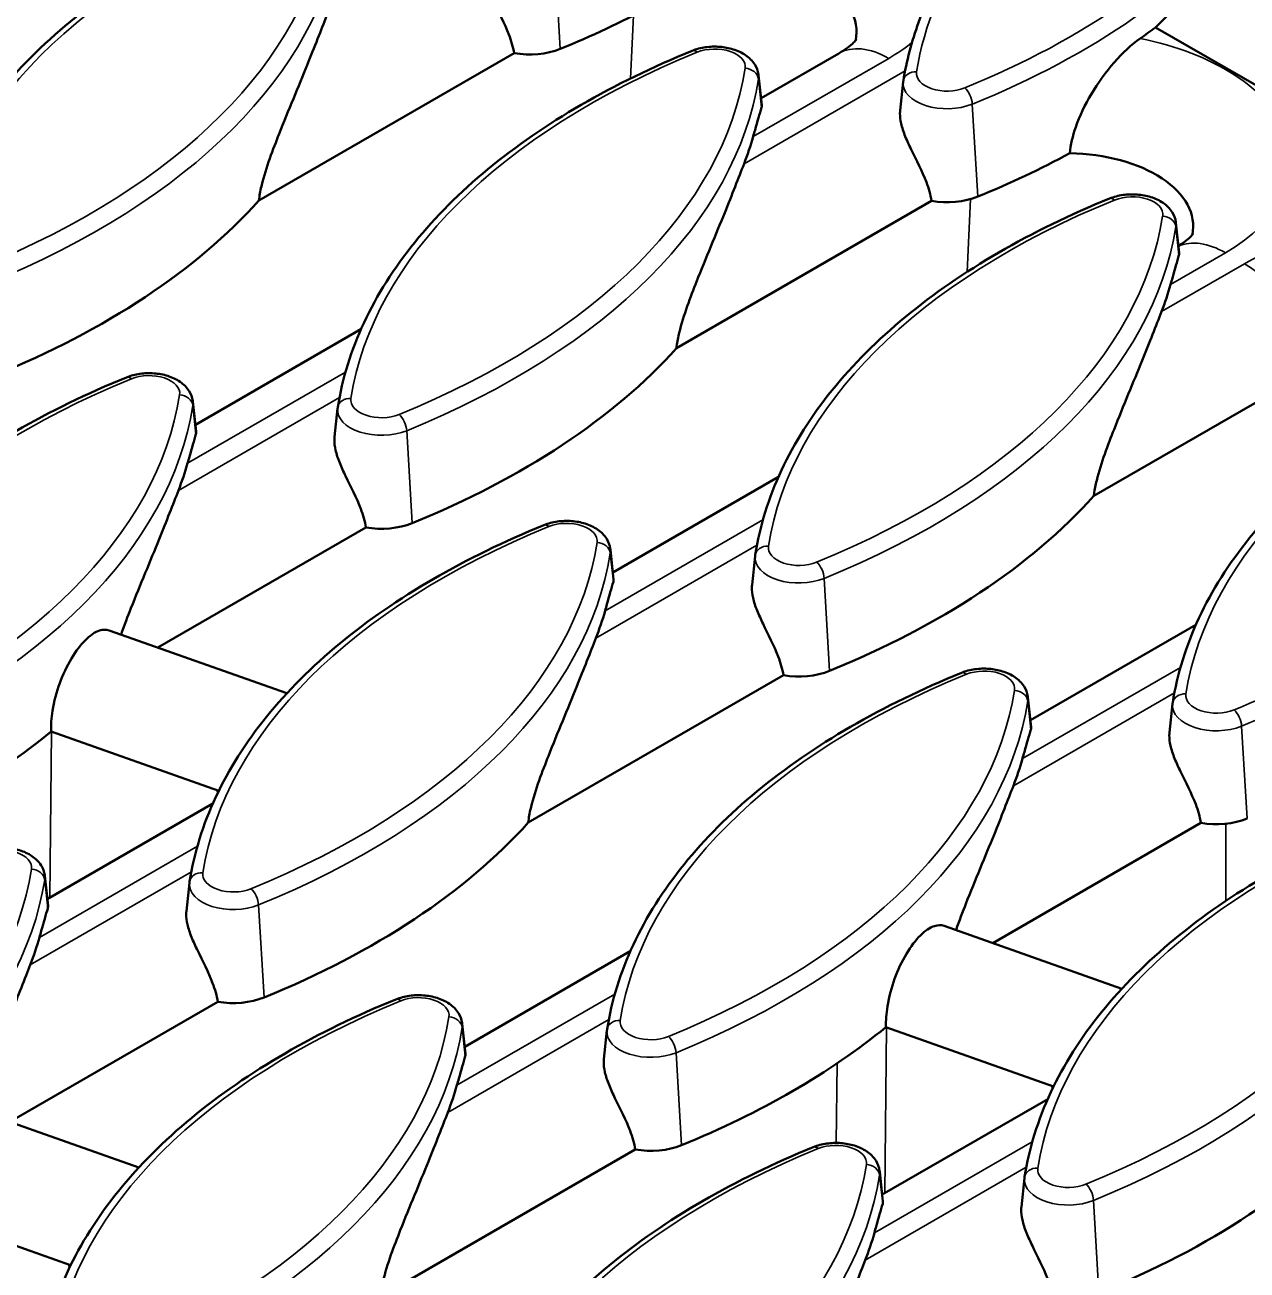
# Model space of a CAD drawing. Header units: millimetres. Extents: x 0 to 4362, y -130 to 2100.
# Drawn here: x 835.3 to 926.9, y 556.6 to 650 of the extents above; entities that cross this region are included whole.
import ezdxf

# ---------------------------------------------------------------- set-up
doc = ezdxf.new("R2010")
doc.units = ezdxf.units.MM
doc.header["$LTSCALE"] = 5
doc.layers.add('Sichtbar (ISO)', color=7, linetype='Continuous', lineweight=50)
doc.layers.add('Sichtbar schmal (ISO)', color=7, linetype='Continuous', lineweight=35)

msp = doc.modelspace()

# ---------------------------------------------------------------- linework, layer by layer
at = {"layer": 'Sichtbar (ISO)'}
for p, q in [((934.595, 641.457), (920.061, 649.848)), ((852.812, 636.862), (871.952, 647.912)), ((890.473, 644.527), (896.301, 647.892)), ((890.286, 646.267), (890.528, 644.016)), ((901.14, 645.762), (900.91, 643.616)), ((884.127, 625.781), (903.266, 636.831)), ((921.601, 635.186), (921.842, 632.935)), ((848.046, 620.032), (860.464, 627.202)), ((915.442, 614.7), (931.927, 624.218)), ((847.86, 621.772), (848.101, 619.521)), ((858.714, 621.267), (858.483, 619.121)), ((879.361, 608.951), (891.779, 616.121)), ((845.228, 603.322), (860.84, 612.336)), ((879.174, 610.691), (879.416, 608.44)), ((890.028, 610.186), (889.798, 608.04)), ((854.907, 599.897), (841.581, 604.613)), ((910.676, 597.87), (923.094, 605.04)), ((873.015, 590.205), (892.155, 601.255)), ((910.489, 599.61), (910.731, 597.359)), ((921.343, 599.105), (921.113, 596.959)), ((849.794, 592.572), (837.216, 597.022)), ((836.935, 584.456), (849.353, 591.626)), ((907.857, 581.16), (923.469, 590.174)), ((836.748, 586.196), (836.99, 583.945)), ((847.602, 585.691), (847.372, 583.545)), ((917.536, 577.735), (904.211, 582.451)), ((868.249, 573.375), (880.667, 580.545)), ((834.116, 567.747), (849.728, 576.76)), ((868.063, 575.115), (868.304, 572.864)), ((878.917, 574.61), (878.686, 572.464)), ((912.423, 570.41), (899.846, 574.86)), ((843.795, 564.321), (830.47, 569.037)), ((899.564, 562.294), (911.982, 569.464)), ((861.903, 554.629), (881.043, 565.679)), ((899.377, 564.034), (899.619, 561.783)), ((910.231, 563.529), (910.001, 561.383)), ((838.682, 556.996), (826.105, 561.447))]:
    msp.add_line(p, q, dxfattribs=at)
for centre, major_axis, ratio, start_param, end_param in [((869.544, 670.685), (62.873, 9.107), 0.652034, 5.545392, 5.770527), ((838.787, 678.23), (-63.568, 0), 0.57735, 2.184893, 2.455658), ((888.137, 649.5), (9.5, 0), 0.57735, 6.170261, 7.870718), ((870.102, 672.048), (-63.043, 0), 0.57735, 2.456216, 2.485621), ((873.112, 650.122), (-4, 0), 0.57735, 1.276578, 2.184893), ((827.675, 647.553), (63.043, 0), 0.57735, 6.063115, 6.120304), ((870.102, 667.149), (-63.568, 0), 0.57735, 2.184893, 2.325071), ((913.391, 634.92), (9.5, 0), 0.57735, 6.170261, 7.828706), ((904.426, 639.041), (-4, 0), 0.57735, 1.276578, 2.184893), ((796.361, 653.735), (-63.568, 0), 0.57735, 2.184893, 2.663872), ((858.99, 636.472), (63.043, 0), 0.57735, 6.063115, 6.120304), ((827.675, 642.654), (-63.568, 0), 0.57735, 2.184893, 2.663872), ((785.249, 623.058), (63.043, 0), 0.57735, 6.063115, 6.120304), ((858.99, 631.573), (-63.568, 0), 0.57735, 2.184893, 2.663872), ((862, 614.546), (-4, 0), 0.57735, 1.276578, 2.184893), ((816.564, 611.977), (63.043, 0), 0.57735, 6.063115, 6.120304), ((893.315, 603.465), (-4, 0), 0.57735, 1.276578, 2.184893), ((785.249, 618.159), (-63.568, 0), 0.57735, 2.184893, 2.527861), ((847.878, 600.896), (63.043, 0), 0.57735, 6.063115, 6.120304), ((924.629, 592.384), (-4, 0), 0.57735, 1.276578, 2.184893), ((816.564, 607.078), (-63.568, 0), 0.57735, 2.184893, 2.663872), ((774.137, 587.483), (63.043, 0), 0.57735, 6.063115, 6.120304), ((850.888, 578.97), (-4, 0), 0.57735, 1.276578, 2.184893), ((847.878, 595.997), (-63.568, 0), 0.57735, 2.184893, 2.527861), ((805.452, 576.401), (63.043, 0), 0.57735, 6.063115, 6.120304), ((879.193, 584.916), (-63.568, 0), 0.57735, 2.184893, 2.663872), ((882.203, 567.889), (-4, 0), 0.57735, 1.276578, 2.184893), ((836.767, 565.32), (63.043, 0), 0.57735, 6.063115, 6.120304)]:
    msp.add_ellipse(centre, major_axis=major_axis, ratio=ratio, start_param=start_param, end_param=end_param, dxfattribs=at)
for points, knots in [([(901.152, 645.848), (901.382, 647.317), (901.764, 648.776), (902.818, 651.649), (903.491, 653.063), (905.115, 655.828), (906.067, 657.178), (908.231, 659.796), (909.444, 661.065), (912.115, 663.504), (913.571, 664.675), (915.14, 665.79)], [5.5882853, 5.5882853, 5.5882853, 5.5882853, 5.7065584, 5.7065584, 5.8248316, 5.8248316, 5.9431047, 5.9431047, 6.0613778, 6.0613778, 6.1796509, 6.1796509, 6.1796509, 6.1796509]), ([(827.41, 632.434), (827.749, 634.586), (828.41, 636.715), (830.347, 640.857), (831.623, 642.87), (834.739, 646.722), (836.58, 648.561), (840.767, 652.019), (843.114, 653.637), (848.243, 656.61), (851.026, 657.964), (853.985, 659.169)], [5.5882853, 5.5882853, 5.5882853, 5.5882853, 5.7615256, 5.7615256, 5.9347658, 5.9347658, 6.108006, 6.108006, 6.2812463, 6.2812463, 6.4544865, 6.4544865, 6.4544865, 6.4544865]), ([(871.952, 647.912), (871.874, 648.371), (871.737, 648.84), (871.246, 650.138), (870.807, 650.971), (870.272, 652.081), (870.115, 652.419), (869.847, 653.086), (869.738, 653.415), (869.612, 653.969), (869.577, 654.242), (869.584, 654.566), (869.588, 654.632), (869.595, 654.697)], [2.8285154, 2.8285154, 2.8285154, 2.8285154, 2.9796104, 2.9796104, 3.2469031, 3.2469031, 3.3498715, 3.3498715, 3.45284, 3.45284, 3.5432401, 3.5432401, 3.5669124, 3.5669124, 3.5669124, 3.5669124]), ([(857.883, 650.689), (857.48, 649.648), (856.987, 648.392), (855.774, 645.401), (855.025, 643.63), (853.881, 640.729), (853.339, 639.33), (852.943, 637.703), (852.87, 637.344), (852.822, 636.952), (852.817, 636.907), (852.812, 636.862)], [5.057153, 5.057153, 5.057153, 5.057153, 5.598349, 5.598349, 6.239433, 6.239433, 6.642714, 6.642714, 6.742864, 6.742864, 6.755946, 6.755946, 6.755946, 6.755946]), ([(885.3, 648.088), (885.619, 648.218), (885.961, 648.306), (886.66, 648.405), (887.017, 648.417), (887.719, 648.364), (888.065, 648.301), (888.724, 648.094), (889.038, 647.951), (889.586, 647.576), (889.827, 647.347), (890.143, 646.843), (890.242, 646.591), (890.282, 646.304), (890.284, 646.286), (890.286, 646.267)], [0.171301, 0.171301, 0.171301, 0.171301, 0.544708, 0.544708, 0.913961, 0.913961, 1.281842, 1.281842, 1.65525, 1.65525, 2.009336, 2.009336, 2.275825, 2.275825, 2.294291, 2.294291, 2.294291, 2.294291]), ([(896.301, 647.892), (896.569, 648.047), (896.797, 648.199), (897.168, 648.476), (897.31, 648.601), (897.513, 648.802), (897.574, 648.877), (897.619, 648.939), (897.626, 648.95), (897.626, 648.95)], [3.1415927, 3.1415927, 3.1415927, 3.1415927, 3.2697036, 3.2697036, 3.3978145, 3.3978145, 3.5259255, 3.5259255, 3.5948135, 3.5948135, 3.5948135, 3.5948135]), ([(918.909, 649.01), (918.255, 648.548), (917.598, 647.939), (916.349, 646.513), (915.757, 645.697), (914.781, 644.046), (914.373, 643.206), (913.85, 641.704), (913.691, 641.043), (913.631, 640.403)], [-1.098932, -1.098932, -1.098932, -1.098932, -0.790324, -0.790324, -0.483791, -0.483791, -0.210911, -0.210911, 0, 0, 0, 0]), ([(858.725, 621.353), (859.063, 623.505), (859.725, 625.634), (861.662, 629.776), (862.937, 631.789), (866.054, 635.641), (867.895, 637.48), (872.082, 640.938), (874.429, 642.556), (879.558, 645.529), (882.34, 646.883), (885.3, 648.088)], [5.5882853, 5.5882853, 5.5882853, 5.5882853, 5.7615256, 5.7615256, 5.9347658, 5.9347658, 6.108006, 6.108006, 6.2812463, 6.2812463, 6.4544865, 6.4544865, 6.4544865, 6.4544865]), ([(901.14, 645.762), (901.141, 645.768), (901.141, 645.773), (901.143, 645.785), (901.143, 645.791), (901.145, 645.802), (901.146, 645.808), (901.147, 645.819), (901.148, 645.825), (901.15, 645.837), (901.151, 645.842), (901.152, 645.848)], [5.5596905, 5.5596905, 5.5596905, 5.5596905, 5.56540946, 5.56540946, 5.57112842, 5.57112842, 5.57684739, 5.57684739, 5.58256635, 5.58256635, 5.58828531, 5.58828531, 5.58828531, 5.58828531]), ([(890.506, 643.833), (890.369, 643.375), (890.204, 642.78), (889.98, 641.989), (889.933, 641.823), (889.884, 641.651)], [1.0982954, 1.0982954, 1.0982954, 1.0982954, 1.4526892, 1.4526892, 1.5412165, 1.5412165, 1.5412165, 1.5412165]), ([(890.528, 644.016), (890.53, 643.996), (890.53, 643.976), (890.527, 643.917), (890.519, 643.876), (890.506, 643.833)], [3.52470314, 3.52470314, 3.52470314, 3.52470314, 3.54324006, 3.54324006, 3.57659228, 3.57659228, 3.57659228, 3.57659228]), ([(903.266, 636.831), (903.189, 637.29), (903.052, 637.759), (902.561, 639.057), (902.121, 639.89), (901.586, 641), (901.429, 641.338), (901.162, 642.005), (901.053, 642.334), (900.927, 642.888), (900.891, 643.161), (900.899, 643.485), (900.903, 643.551), (900.91, 643.616)], [2.8285154, 2.8285154, 2.8285154, 2.8285154, 2.9796104, 2.9796104, 3.2469031, 3.2469031, 3.3498715, 3.3498715, 3.45284, 3.45284, 3.5432401, 3.5432401, 3.5669124, 3.5669124, 3.5669124, 3.5669124]), ([(889.198, 639.608), (888.795, 638.567), (888.302, 637.311), (887.089, 634.32), (886.34, 632.549), (885.195, 629.648), (884.653, 628.249), (884.258, 626.622), (884.185, 626.263), (884.136, 625.871), (884.131, 625.826), (884.127, 625.781)], [5.057153, 5.057153, 5.057153, 5.057153, 5.598349, 5.598349, 6.239433, 6.239433, 6.642714, 6.642714, 6.742864, 6.742864, 6.755946, 6.755946, 6.755946, 6.755946]), ([(890.04, 610.272), (890.378, 612.424), (891.039, 614.553), (892.976, 618.695), (894.252, 620.708), (897.368, 624.56), (899.209, 626.399), (903.397, 629.857), (905.743, 631.475), (910.873, 634.448), (913.655, 635.802), (916.614, 637.007)], [5.5882853, 5.5882853, 5.5882853, 5.5882853, 5.7615256, 5.7615256, 5.9347658, 5.9347658, 6.108006, 6.108006, 6.2812463, 6.2812463, 6.4544865, 6.4544865, 6.4544865, 6.4544865]), ([(916.614, 637.007), (916.933, 637.137), (917.275, 637.225), (917.975, 637.324), (918.331, 637.335), (919.034, 637.283), (919.38, 637.22), (920.039, 637.013), (920.353, 636.87), (920.901, 636.495), (921.141, 636.266), (921.457, 635.762), (921.556, 635.51), (921.596, 635.223), (921.599, 635.205), (921.601, 635.186)], [0.171301, 0.171301, 0.171301, 0.171301, 0.544708, 0.544708, 0.913961, 0.913961, 1.281842, 1.281842, 1.65525, 1.65525, 2.009336, 2.009336, 2.275825, 2.275825, 2.294291, 2.294291, 2.294291, 2.294291]), ([(921.787, 633.451), (921.957, 633.557), (922.107, 633.66), (922.421, 633.896), (922.564, 634.021), (922.767, 634.222), (922.828, 634.297), (922.873, 634.358), (922.88, 634.37), (922.88, 634.37)], [3.1803513, 3.1803513, 3.1803513, 3.1803513, 3.2697036, 3.2697036, 3.3978145, 3.3978145, 3.5259255, 3.5259255, 3.5948135, 3.5948135, 3.5948135, 3.5948135]), ([(921.821, 632.752), (921.684, 632.294), (921.519, 631.699), (921.295, 630.908), (921.248, 630.742), (921.199, 630.57)], [1.0982954, 1.0982954, 1.0982954, 1.0982954, 1.4526892, 1.4526892, 1.5412165, 1.5412165, 1.5412165, 1.5412165]), ([(921.842, 632.935), (921.844, 632.915), (921.845, 632.895), (921.842, 632.836), (921.834, 632.795), (921.821, 632.752)], [3.52470314, 3.52470314, 3.52470314, 3.52470314, 3.54324006, 3.54324006, 3.57659228, 3.57659228, 3.57659228, 3.57659228]), ([(920.513, 628.527), (920.11, 627.486), (919.616, 626.23), (918.403, 623.239), (917.655, 621.468), (916.51, 618.566), (915.968, 617.168), (915.573, 615.541), (915.499, 615.182), (915.451, 614.79), (915.446, 614.745), (915.442, 614.7)], [5.057153, 5.057153, 5.057153, 5.057153, 5.598349, 5.598349, 6.239433, 6.239433, 6.642714, 6.642714, 6.742864, 6.742864, 6.755946, 6.755946, 6.755946, 6.755946]), ([(921.355, 599.191), (921.693, 601.343), (922.354, 603.472), (924.291, 607.614), (925.567, 609.627), (928.683, 613.479), (930.524, 615.318), (934.711, 618.776), (937.058, 620.394), (942.187, 623.367), (944.97, 624.721), (947.929, 625.926)], [5.5882853, 5.5882853, 5.5882853, 5.5882853, 5.7615256, 5.7615256, 5.9347658, 5.9347658, 6.108006, 6.108006, 6.2812463, 6.2812463, 6.4544865, 6.4544865, 6.4544865, 6.4544865]), ([(842.873, 623.593), (843.192, 623.723), (843.534, 623.811), (844.233, 623.91), (844.59, 623.922), (845.293, 623.869), (845.638, 623.806), (846.298, 623.6), (846.612, 623.456), (847.16, 623.081), (847.4, 622.853), (847.716, 622.348), (847.815, 622.096), (847.855, 621.809), (847.858, 621.791), (847.86, 621.772)], [0.171301, 0.171301, 0.171301, 0.171301, 0.544708, 0.544708, 0.913961, 0.913961, 1.281842, 1.281842, 1.65525, 1.65525, 2.009336, 2.009336, 2.275825, 2.275825, 2.294291, 2.294291, 2.294291, 2.294291]), ([(816.299, 596.858), (816.637, 599.01), (817.298, 601.139), (819.235, 605.281), (820.511, 607.294), (823.627, 611.146), (825.468, 612.985), (829.656, 616.443), (832.002, 618.061), (837.131, 621.034), (839.914, 622.388), (842.873, 623.593)], [5.5882853, 5.5882853, 5.5882853, 5.5882853, 5.7615256, 5.7615256, 5.9347658, 5.9347658, 6.108006, 6.108006, 6.2812463, 6.2812463, 6.4544865, 6.4544865, 6.4544865, 6.4544865]), ([(858.714, 621.267), (858.714, 621.273), (858.715, 621.279), (858.716, 621.29), (858.717, 621.296), (858.718, 621.307), (858.719, 621.313), (858.721, 621.325), (858.722, 621.33), (858.723, 621.342), (858.724, 621.348), (858.725, 621.353)], [5.5596905, 5.5596905, 5.5596905, 5.5596905, 5.56540946, 5.56540946, 5.57112842, 5.57112842, 5.57684739, 5.57684739, 5.58256635, 5.58256635, 5.58828531, 5.58828531, 5.58828531, 5.58828531]), ([(848.08, 619.338), (847.943, 618.88), (847.778, 618.285), (847.554, 617.494), (847.507, 617.328), (847.458, 617.156)], [1.0982954, 1.0982954, 1.0982954, 1.0982954, 1.4526892, 1.4526892, 1.5412165, 1.5412165, 1.5412165, 1.5412165]), ([(848.101, 619.521), (848.103, 619.502), (848.104, 619.481), (848.101, 619.422), (848.093, 619.381), (848.08, 619.338)], [3.52470314, 3.52470314, 3.52470314, 3.52470314, 3.54324006, 3.54324006, 3.57659228, 3.57659228, 3.57659228, 3.57659228]), ([(860.84, 612.336), (860.762, 612.795), (860.625, 613.264), (860.135, 614.562), (859.695, 615.395), (859.16, 616.505), (859.003, 616.843), (858.735, 617.51), (858.626, 617.839), (858.501, 618.393), (858.465, 618.666), (858.472, 618.99), (858.476, 619.056), (858.483, 619.121)], [2.8285154, 2.8285154, 2.8285154, 2.8285154, 2.9796104, 2.9796104, 3.2469031, 3.2469031, 3.3498715, 3.3498715, 3.45284, 3.45284, 3.5432401, 3.5432401, 3.5669124, 3.5669124, 3.5669124, 3.5669124]), ([(846.772, 615.113), (846.369, 614.072), (845.875, 612.816), (844.662, 609.825), (843.914, 608.055), (842.975, 605.675), (842.713, 604.998), (842.47, 604.298)], [5.057153, 5.057153, 5.057153, 5.057153, 5.598349, 5.598349, 6.239433, 6.239433, 6.454546, 6.454546, 6.454546, 6.454546]), ([(874.188, 612.512), (874.507, 612.642), (874.849, 612.73), (875.548, 612.829), (875.905, 612.841), (876.608, 612.788), (876.953, 612.725), (877.613, 612.519), (877.926, 612.375), (878.475, 612), (878.715, 611.772), (879.031, 611.267), (879.13, 611.015), (879.17, 610.728), (879.172, 610.71), (879.174, 610.691)], [0.171301, 0.171301, 0.171301, 0.171301, 0.544708, 0.544708, 0.913961, 0.913961, 1.281842, 1.281842, 1.65525, 1.65525, 2.009336, 2.009336, 2.275825, 2.275825, 2.294291, 2.294291, 2.294291, 2.294291]), ([(847.613, 585.777), (847.952, 587.929), (848.613, 590.058), (850.55, 594.2), (851.826, 596.213), (854.942, 600.065), (856.783, 601.904), (860.97, 605.362), (863.317, 606.98), (868.446, 609.953), (871.229, 611.307), (874.188, 612.512)], [5.5882853, 5.5882853, 5.5882853, 5.5882853, 5.7615256, 5.7615256, 5.9347658, 5.9347658, 6.108006, 6.108006, 6.2812463, 6.2812463, 6.4544865, 6.4544865, 6.4544865, 6.4544865]), ([(890.028, 610.186), (890.029, 610.192), (890.03, 610.197), (890.031, 610.209), (890.032, 610.215), (890.033, 610.226), (890.034, 610.232), (890.036, 610.244), (890.036, 610.249), (890.038, 610.261), (890.039, 610.267), (890.04, 610.272)], [5.5596905, 5.5596905, 5.5596905, 5.5596905, 5.56540946, 5.56540946, 5.57112842, 5.57112842, 5.57684739, 5.57684739, 5.58256635, 5.58256635, 5.58828531, 5.58828531, 5.58828531, 5.58828531]), ([(879.395, 608.257), (879.257, 607.799), (879.092, 607.204), (878.868, 606.413), (878.822, 606.247), (878.773, 606.075)], [1.0982954, 1.0982954, 1.0982954, 1.0982954, 1.4526892, 1.4526892, 1.5412165, 1.5412165, 1.5412165, 1.5412165]), ([(879.416, 608.44), (879.418, 608.42), (879.419, 608.4), (879.415, 608.341), (879.408, 608.3), (879.395, 608.257)], [3.52470314, 3.52470314, 3.52470314, 3.52470314, 3.54324006, 3.54324006, 3.57659228, 3.57659228, 3.57659228, 3.57659228]), ([(892.155, 601.255), (892.077, 601.714), (891.94, 602.183), (891.449, 603.481), (891.01, 604.314), (890.475, 605.424), (890.318, 605.762), (890.05, 606.429), (889.941, 606.758), (889.815, 607.312), (889.78, 607.585), (889.787, 607.909), (889.791, 607.975), (889.798, 608.04)], [2.8285154, 2.8285154, 2.8285154, 2.8285154, 2.9796104, 2.9796104, 3.2469031, 3.2469031, 3.3498715, 3.3498715, 3.45284, 3.45284, 3.5432401, 3.5432401, 3.5669124, 3.5669124, 3.5669124, 3.5669124]), ([(837.216, 597.022), (837.204, 597.504), (837.241, 598.038), (837.437, 599.283), (837.632, 600.003), (838.101, 601.289), (838.406, 601.941), (839.082, 603.071), (839.451, 603.55), (840.143, 604.238), (840.512, 604.493), (841.117, 604.689), (841.364, 604.688), (841.581, 604.612)], [0.046502, 0.046502, 0.046502, 0.046502, 0.206563, 0.206563, 0.413127, 0.413127, 0.619287, 0.619287, 0.825447, 0.825447, 1.031686, 1.031686, 1.190458, 1.190458, 1.190458, 1.190458]), ([(878.087, 604.032), (877.683, 602.991), (877.19, 601.735), (875.977, 598.744), (875.228, 596.973), (874.084, 594.072), (873.542, 592.673), (873.146, 591.046), (873.073, 590.687), (873.025, 590.295), (873.02, 590.25), (873.015, 590.205)], [5.057153, 5.057153, 5.057153, 5.057153, 5.598349, 5.598349, 6.239433, 6.239433, 6.642714, 6.642714, 6.742864, 6.742864, 6.755946, 6.755946, 6.755946, 6.755946]), ([(905.503, 601.431), (905.822, 601.561), (906.164, 601.649), (906.863, 601.748), (907.22, 601.76), (907.922, 601.707), (908.268, 601.644), (908.927, 601.438), (909.241, 601.294), (909.789, 600.919), (910.03, 600.69), (910.346, 600.186), (910.445, 599.934), (910.485, 599.647), (910.487, 599.629), (910.489, 599.61)], [0.171301, 0.171301, 0.171301, 0.171301, 0.544708, 0.544708, 0.913961, 0.913961, 1.281842, 1.281842, 1.65525, 1.65525, 2.009336, 2.009336, 2.275825, 2.275825, 2.294291, 2.294291, 2.294291, 2.294291]), ([(878.928, 574.696), (879.266, 576.848), (879.928, 578.977), (881.865, 583.119), (883.14, 585.132), (886.257, 588.984), (888.098, 590.823), (892.285, 594.281), (894.632, 595.899), (899.761, 598.872), (902.543, 600.226), (905.503, 601.431)], [5.5882853, 5.5882853, 5.5882853, 5.5882853, 5.7615256, 5.7615256, 5.9347658, 5.9347658, 6.108006, 6.108006, 6.2812463, 6.2812463, 6.4544865, 6.4544865, 6.4544865, 6.4544865]), ([(921.343, 599.105), (921.344, 599.111), (921.344, 599.116), (921.346, 599.128), (921.346, 599.134), (921.348, 599.145), (921.349, 599.151), (921.35, 599.163), (921.351, 599.168), (921.353, 599.18), (921.354, 599.186), (921.355, 599.191)], [5.5596905, 5.5596905, 5.5596905, 5.5596905, 5.56540946, 5.56540946, 5.57112842, 5.57112842, 5.57684739, 5.57684739, 5.58256635, 5.58256635, 5.58828531, 5.58828531, 5.58828531, 5.58828531]), ([(910.71, 597.176), (910.572, 596.718), (910.407, 596.123), (910.183, 595.332), (910.136, 595.166), (910.087, 594.994)], [1.0982954, 1.0982954, 1.0982954, 1.0982954, 1.4526892, 1.4526892, 1.5412165, 1.5412165, 1.5412165, 1.5412165]), ([(910.731, 597.359), (910.733, 597.339), (910.733, 597.319), (910.73, 597.26), (910.722, 597.219), (910.71, 597.176)], [3.52470314, 3.52470314, 3.52470314, 3.52470314, 3.54324006, 3.54324006, 3.57659228, 3.57659228, 3.57659228, 3.57659228]), ([(923.469, 590.174), (923.392, 590.633), (923.255, 591.102), (922.764, 592.4), (922.324, 593.233), (921.789, 594.343), (921.632, 594.681), (921.365, 595.348), (921.256, 595.677), (921.13, 596.231), (921.094, 596.504), (921.102, 596.828), (921.106, 596.894), (921.113, 596.959)], [2.8285154, 2.8285154, 2.8285154, 2.8285154, 2.9796104, 2.9796104, 3.2469031, 3.2469031, 3.3498715, 3.3498715, 3.45284, 3.45284, 3.5432401, 3.5432401, 3.5669124, 3.5669124, 3.5669124, 3.5669124]), ([(909.401, 592.951), (908.998, 591.91), (908.505, 590.654), (907.292, 587.663), (906.543, 585.892), (905.605, 583.513), (905.343, 582.836), (905.1, 582.136)], [5.057153, 5.057153, 5.057153, 5.057153, 5.598349, 5.598349, 6.239433, 6.239433, 6.454546, 6.454546, 6.454546, 6.454546]), ([(910.243, 563.615), (910.581, 565.767), (911.242, 567.896), (913.18, 572.038), (914.455, 574.051), (917.571, 577.903), (919.412, 579.742), (923.6, 583.2), (925.947, 584.818), (931.076, 587.791), (933.858, 589.145), (936.817, 590.35)], [5.5882853, 5.5882853, 5.5882853, 5.5882853, 5.7615256, 5.7615256, 5.9347658, 5.9347658, 6.108006, 6.108006, 6.2812463, 6.2812463, 6.4544865, 6.4544865, 6.4544865, 6.4544865]), ([(831.762, 588.017), (832.081, 588.147), (832.423, 588.235), (833.122, 588.334), (833.479, 588.346), (834.181, 588.293), (834.527, 588.23), (835.186, 588.024), (835.5, 587.88), (836.048, 587.505), (836.289, 587.277), (836.605, 586.772), (836.704, 586.52), (836.744, 586.233), (836.746, 586.215), (836.748, 586.196)], [0.171301, 0.171301, 0.171301, 0.171301, 0.544708, 0.544708, 0.913961, 0.913961, 1.281842, 1.281842, 1.65525, 1.65525, 2.009336, 2.009336, 2.275825, 2.275825, 2.294291, 2.294291, 2.294291, 2.294291]), ([(847.602, 585.691), (847.603, 585.697), (847.603, 585.703), (847.605, 585.714), (847.605, 585.72), (847.607, 585.731), (847.608, 585.737), (847.609, 585.749), (847.61, 585.754), (847.612, 585.766), (847.613, 585.772), (847.613, 585.777)], [5.5596905, 5.5596905, 5.5596905, 5.5596905, 5.56540946, 5.56540946, 5.57112842, 5.57112842, 5.57684739, 5.57684739, 5.58256635, 5.58256635, 5.58828531, 5.58828531, 5.58828531, 5.58828531]), ([(836.968, 583.762), (836.831, 583.304), (836.666, 582.709), (836.442, 581.918), (836.395, 581.752), (836.346, 581.58)], [1.0982954, 1.0982954, 1.0982954, 1.0982954, 1.4526892, 1.4526892, 1.5412165, 1.5412165, 1.5412165, 1.5412165]), ([(836.989, 583.945), (836.992, 583.926), (836.992, 583.905), (836.989, 583.846), (836.981, 583.805), (836.968, 583.762)], [3.52470314, 3.52470314, 3.52470314, 3.52470314, 3.54324006, 3.54324006, 3.57659228, 3.57659228, 3.57659228, 3.57659228]), ([(849.728, 576.76), (849.651, 577.219), (849.514, 577.688), (849.023, 578.986), (848.583, 579.819), (848.048, 580.929), (847.891, 581.267), (847.624, 581.934), (847.515, 582.263), (847.389, 582.817), (847.353, 583.09), (847.36, 583.414), (847.365, 583.481), (847.372, 583.545)], [2.8285154, 2.8285154, 2.8285154, 2.8285154, 2.9796104, 2.9796104, 3.2469031, 3.2469031, 3.3498715, 3.3498715, 3.45284, 3.45284, 3.5432401, 3.5432401, 3.5669124, 3.5669124, 3.5669124, 3.5669124]), ([(899.846, 574.86), (899.834, 575.342), (899.87, 575.876), (900.067, 577.121), (900.261, 577.841), (900.73, 579.127), (901.036, 579.779), (901.711, 580.909), (902.081, 581.387), (902.772, 582.075), (903.141, 582.331), (903.746, 582.527), (903.993, 582.526), (904.21, 582.45)], [0.046502, 0.046502, 0.046502, 0.046502, 0.206563, 0.206563, 0.413127, 0.413127, 0.619287, 0.619287, 0.825447, 0.825447, 1.031686, 1.031686, 1.190458, 1.190458, 1.190458, 1.190458]), ([(835.66, 579.537), (835.257, 578.496), (834.764, 577.24), (833.551, 574.249), (832.802, 572.479), (831.863, 570.1), (831.602, 569.422), (831.359, 568.722)], [5.057153, 5.057153, 5.057153, 5.057153, 5.598349, 5.598349, 6.239433, 6.239433, 6.454546, 6.454546, 6.454546, 6.454546]), ([(863.076, 576.936), (863.395, 577.066), (863.737, 577.154), (864.436, 577.253), (864.793, 577.265), (865.496, 577.212), (865.841, 577.149), (866.501, 576.943), (866.815, 576.799), (867.363, 576.424), (867.603, 576.196), (867.919, 575.691), (868.018, 575.439), (868.058, 575.152), (868.061, 575.134), (868.063, 575.115)], [0.171301, 0.171301, 0.171301, 0.171301, 0.544708, 0.544708, 0.913961, 0.913961, 1.281842, 1.281842, 1.65525, 1.65525, 2.009336, 2.009336, 2.275825, 2.275825, 2.294291, 2.294291, 2.294291, 2.294291]), ([(836.502, 550.201), (836.84, 552.353), (837.501, 554.482), (839.438, 558.624), (840.714, 560.637), (843.83, 564.489), (845.671, 566.328), (849.859, 569.786), (852.205, 571.404), (857.335, 574.377), (860.117, 575.731), (863.076, 576.936)], [5.5882853, 5.5882853, 5.5882853, 5.5882853, 5.7615256, 5.7615256, 5.9347658, 5.9347658, 6.108006, 6.108006, 6.2812463, 6.2812463, 6.4544865, 6.4544865, 6.4544865, 6.4544865]), ([(878.917, 574.61), (878.917, 574.616), (878.918, 574.622), (878.919, 574.633), (878.92, 574.639), (878.922, 574.65), (878.922, 574.656), (878.924, 574.668), (878.925, 574.673), (878.926, 574.685), (878.927, 574.691), (878.928, 574.696)], [5.5596905, 5.5596905, 5.5596905, 5.5596905, 5.56540946, 5.56540946, 5.57112842, 5.57112842, 5.57684739, 5.57684739, 5.58256635, 5.58256635, 5.58828531, 5.58828531, 5.58828531, 5.58828531]), ([(868.283, 572.681), (868.146, 572.223), (867.981, 571.628), (867.757, 570.837), (867.71, 570.671), (867.661, 570.499)], [1.0982954, 1.0982954, 1.0982954, 1.0982954, 1.4526892, 1.4526892, 1.5412165, 1.5412165, 1.5412165, 1.5412165]), ([(868.304, 572.864), (868.306, 572.845), (868.307, 572.824), (868.304, 572.765), (868.296, 572.724), (868.283, 572.681)], [3.52470314, 3.52470314, 3.52470314, 3.52470314, 3.54324006, 3.54324006, 3.57659228, 3.57659228, 3.57659228, 3.57659228]), ([(881.043, 565.679), (880.965, 566.138), (880.828, 566.607), (880.338, 567.905), (879.898, 568.738), (879.363, 569.848), (879.206, 570.186), (878.938, 570.853), (878.829, 571.182), (878.704, 571.736), (878.668, 572.009), (878.675, 572.333), (878.679, 572.4), (878.686, 572.464)], [2.8285154, 2.8285154, 2.8285154, 2.8285154, 2.9796104, 2.9796104, 3.2469031, 3.2469031, 3.3498715, 3.3498715, 3.45284, 3.45284, 3.5432401, 3.5432401, 3.5669124, 3.5669124, 3.5669124, 3.5669124]), ([(866.975, 568.456), (866.572, 567.415), (866.078, 566.159), (864.865, 563.168), (864.117, 561.398), (862.972, 558.496), (862.43, 557.097), (862.035, 555.47), (861.961, 555.111), (861.913, 554.719), (861.908, 554.674), (861.903, 554.629)], [5.057153, 5.057153, 5.057153, 5.057153, 5.598349, 5.598349, 6.239433, 6.239433, 6.642714, 6.642714, 6.742864, 6.742864, 6.755946, 6.755946, 6.755946, 6.755946]), ([(894.391, 565.855), (894.71, 565.985), (895.052, 566.073), (895.751, 566.172), (896.108, 566.184), (896.811, 566.131), (897.156, 566.068), (897.816, 565.862), (898.129, 565.718), (898.678, 565.343), (898.918, 565.115), (899.234, 564.61), (899.333, 564.358), (899.373, 564.071), (899.375, 564.053), (899.377, 564.034)], [0.171301, 0.171301, 0.171301, 0.171301, 0.544708, 0.544708, 0.913961, 0.913961, 1.281842, 1.281842, 1.65525, 1.65525, 2.009336, 2.009336, 2.275825, 2.275825, 2.294291, 2.294291, 2.294291, 2.294291]), ([(867.816, 539.12), (868.155, 541.272), (868.816, 543.401), (870.753, 547.543), (872.029, 549.556), (875.145, 553.408), (876.986, 555.247), (881.173, 558.705), (883.52, 560.323), (888.649, 563.296), (891.432, 564.65), (894.391, 565.855)], [5.5882853, 5.5882853, 5.5882853, 5.5882853, 5.7615256, 5.7615256, 5.9347658, 5.9347658, 6.108006, 6.108006, 6.2812463, 6.2812463, 6.4544865, 6.4544865, 6.4544865, 6.4544865]), ([(910.231, 563.529), (910.232, 563.535), (910.233, 563.541), (910.234, 563.552), (910.235, 563.558), (910.236, 563.569), (910.237, 563.575), (910.239, 563.587), (910.239, 563.592), (910.241, 563.604), (910.242, 563.61), (910.243, 563.615)], [5.5596905, 5.5596905, 5.5596905, 5.5596905, 5.56540946, 5.56540946, 5.57112842, 5.57112842, 5.57684739, 5.57684739, 5.58256635, 5.58256635, 5.58828531, 5.58828531, 5.58828531, 5.58828531]), ([(899.598, 561.6), (899.46, 561.142), (899.295, 560.547), (899.071, 559.756), (899.025, 559.59), (898.976, 559.418)], [1.0982954, 1.0982954, 1.0982954, 1.0982954, 1.4526892, 1.4526892, 1.5412165, 1.5412165, 1.5412165, 1.5412165]), ([(899.619, 561.783), (899.621, 561.764), (899.622, 561.743), (899.618, 561.684), (899.611, 561.643), (899.598, 561.6)], [3.52470314, 3.52470314, 3.52470314, 3.52470314, 3.54324006, 3.54324006, 3.57659228, 3.57659228, 3.57659228, 3.57659228]), ([(912.358, 554.598), (912.28, 555.057), (912.143, 555.526), (911.652, 556.824), (911.213, 557.657), (910.678, 558.767), (910.521, 559.105), (910.253, 559.772), (910.144, 560.101), (910.018, 560.655), (909.983, 560.928), (909.99, 561.252), (909.994, 561.319), (910.001, 561.383)], [2.8285154, 2.8285154, 2.8285154, 2.8285154, 2.9796104, 2.9796104, 3.2469031, 3.2469031, 3.3498715, 3.3498715, 3.45284, 3.45284, 3.5432401, 3.5432401, 3.5669124, 3.5669124, 3.5669124, 3.5669124]), ([(898.29, 557.375), (897.886, 556.334), (897.393, 555.078), (896.18, 552.087), (895.431, 550.317), (894.493, 547.937), (894.231, 547.26), (893.988, 546.56)], [5.057153, 5.057153, 5.057153, 5.057153, 5.598349, 5.598349, 6.239433, 6.239433, 6.454546, 6.454546, 6.454546, 6.454546])]:
    msp.add_open_spline(points, degree=3, knots=knots, dxfattribs=at)
at = {"layer": 'Sichtbar schmal (ISO)'}
for p, q in [((875.416, 648.235), (875.009, 655.172)), ((880.895, 650.736), (880.675, 646.012)), ((889.884, 641.651), (900.051, 647.521)), ((901.28, 646.583), (889.198, 639.608)), ((890.506, 643.833), (890.279, 645.978)), ((906.731, 637.154), (906.323, 644.091)), ((906.187, 636.967), (905.932, 631.506)), ((921.821, 632.752), (921.594, 634.897)), ((921.199, 630.57), (925.304, 632.94)), ((926.731, 632.117), (920.513, 628.527)), ((847.458, 617.156), (859.306, 623.996)), ((858.853, 622.088), (846.772, 615.113)), ((848.08, 619.338), (847.852, 621.483)), ((864.305, 612.659), (863.897, 619.596)), ((878.773, 606.075), (890.62, 612.915)), ((890.168, 611.007), (878.087, 604.032)), ((879.395, 608.257), (879.167, 610.402)), ((895.619, 601.578), (895.212, 608.515)), ((910.087, 594.994), (921.935, 601.834)), ((921.483, 599.926), (909.401, 592.951)), ((910.71, 597.176), (910.482, 599.321)), ((837.131, 584.57), (837.257, 597.008)), ((926.934, 590.497), (926.526, 597.434)), ((849.665, 592.617), (849.692, 592.362)), ((925.349, 590.112), (925.349, 584.331)), ((836.346, 581.58), (848.194, 588.42)), ((847.742, 586.512), (835.66, 579.537)), ((836.968, 583.762), (836.741, 585.907)), ((853.193, 577.083), (852.785, 584.02)), ((867.661, 570.499), (879.509, 577.339)), ((879.056, 575.431), (866.975, 568.456)), ((868.283, 572.681), (868.055, 574.826)), ((899.761, 562.408), (899.886, 574.846)), ((884.508, 566.002), (884.1, 572.939)), ((896.177, 572.136), (896.117, 566.171)), ((912.295, 570.455), (912.321, 570.2)), ((898.976, 559.418), (910.823, 566.258)), ((910.371, 564.35), (898.29, 557.375)), ((899.598, 561.6), (899.37, 563.745)), ((915.823, 554.921), (915.415, 561.858)), ((838.554, 557.041), (838.58, 556.786))]:
    msp.add_line(p, q, dxfattribs=at)
for centre, major_axis, ratio, start_param, end_param in [((963.751, 643.281), (-61.864, 0), 0.57735, 5.601629, 6.192687), ((870.102, 674.498), (-61.864, 0), 0.57735, 2.184893, 2.71243), ((890.01, 629.868), (-61.864, 0), 0.57735, 5.326486, 6.192687), ((870.102, 673.752), (62.861, 0), 0.57735, 5.326486, 5.852993), ((796.361, 661.084), (61.864, 0), 0.57735, 5.326486, 6.192687), ((796.361, 660.339), (62.861, 0), 0.57735, 5.326486, 6.192687), ((887, 646.895), (2.296, 0), 0.57735, 6.192687, 8.468079), ((900.051, 641.397), (-3.75, 6.495), 0.57735, 5.497787, 6.283185), ((888.137, 654.399), (16.848, 0), 0.57735, 5.497787, 5.657375), ((913.391, 639.819), (16.848, 0), 0.57735, 5.497787, 7.52032), ((921.324, 618.787), (-61.864, 0), 0.57735, 5.326486, 6.192687), ((885.677, 647.162), (-0.377, 0.926), 0.470482, 5.569944, 6.283185), ((827.675, 650.003), (61.864, 0), 0.57735, 5.326486, 6.192687), ((889.287, 645.958), (0.988, -0.155), 0.813155, 0.214386, 1.697916), ((902.139, 645.693), (-0.988, 0.155), 0.813155, 4.839509, 6.283185), ((904.426, 646.39), (-2.296, 0), 0.57735, 6.192687, 8.468079), ((827.675, 649.257), (62.861, 0), 0.57735, 5.326486, 6.192687), ((887, 646.149), (3.292, 0), 0.57735, 6.192687, 6.345089), ((904.426, 645.644), (-3.292, 0), 0.57735, 6.221282, 8.468079), ((905.749, 644.49), (-0.377, 0.926), 0.470482, 4.086414, 5.569944), ((916.991, 636.081), (-0.377, 0.926), 0.470482, 5.569944, 6.283185), ((918.315, 635.814), (2.296, 0), 0.57735, 6.192687, 8.468079), ((952.639, 607.706), (-61.864, 0), 0.57735, 5.326486, 6.192687), ((858.99, 638.922), (61.864, 0), 0.57735, 5.326486, 6.192687), ((920.601, 634.877), (0.988, -0.155), 0.813155, 0.214386, 1.697916), ((918.315, 635.068), (3.292, 0), 0.57735, 6.192687, 6.345089), ((858.99, 638.176), (62.861, 0), 0.57735, 5.326486, 6.192687), ((938.645, 625.238), (-16.848, 0), 0.57735, 5.091352, 5.497787), ((925.304, 626.816), (-3.75, 6.495), 0.57735, 5.497787, 6.2224), ((926.731, 625.993), (3.75, -6.495), 0.57735, 0.986756, 2.356194), ((983.954, 596.625), (-61.864, 0), 0.57735, 5.326486, 6.192687), ((878.898, 594.292), (-61.864, 0), 0.57735, 5.326486, 6.192687), ((843.25, 622.667), (-0.377, 0.926), 0.470482, 5.569944, 6.283185), ((844.573, 622.4), (2.296, 0), 0.57735, 6.192687, 8.468079), ((785.249, 625.508), (61.864, 0), 0.57735, 5.326486, 6.192687), ((846.86, 621.463), (0.988, -0.155), 0.813155, 0.214386, 1.697916), ((785.249, 624.763), (62.861, 0), 0.57735, 5.326486, 6.192687), ((844.573, 621.654), (3.292, 0), 0.57735, 6.192687, 6.345089), ((862, 621.149), (-3.292, 0), 0.57735, 6.221282, 8.468079), ((859.713, 621.198), (-0.988, 0.155), 0.813155, 4.839509, 6.283185), ((862, 621.895), (-2.296, 0), 0.57735, 6.192687, 8.468079), ((863.323, 619.995), (-0.377, 0.926), 0.470482, 4.086414, 5.569944), ((875.888, 611.319), (2.296, 0), 0.57735, 6.192687, 8.468079), ((910.213, 583.211), (-61.864, 0), 0.57735, 5.326486, 6.192687), ((874.565, 611.586), (-0.377, 0.926), 0.470482, 5.569944, 6.283185), ((816.564, 614.427), (61.864, 0), 0.57735, 5.326486, 6.192687), ((878.175, 610.382), (0.988, -0.155), 0.813155, 0.214386, 1.697916), ((891.028, 610.117), (-0.988, 0.155), 0.813155, 4.839509, 6.283185), ((893.315, 610.814), (-2.296, 0), 0.57735, 6.192687, 8.468079), ((816.564, 613.682), (62.861, 0), 0.57735, 5.326486, 6.192687), ((875.888, 610.573), (3.292, 0), 0.57735, 6.192687, 6.345089), ((893.315, 610.068), (-3.292, 0), 0.57735, 6.221282, 8.468079), ((894.638, 608.914), (-0.377, 0.926), 0.470482, 4.086414, 5.569944), ((907.203, 600.238), (2.296, 0), 0.57735, 6.192687, 8.468079), ((890.305, 627.841), (-61.864, 0), 0.57735, 2.184893, 2.33036), ((941.527, 572.13), (-61.864, 0), 0.57735, 5.326486, 6.192687), ((905.88, 600.505), (-0.377, 0.926), 0.470482, 5.569944, 6.283185), ((890.305, 627.095), (62.861, 0), 0.57735, 5.326486, 5.472742), ((847.878, 603.346), (61.864, 0), 0.57735, 5.326486, 6.192687), ((909.49, 599.301), (0.988, -0.155), 0.813155, 0.214386, 1.697916), ((922.342, 599.036), (-0.988, 0.155), 0.813155, 4.839509, 6.283185), ((924.629, 599.733), (-2.296, 0), 0.57735, 6.192687, 8.468079), ((847.878, 602.601), (62.861, 0), 0.57735, 5.326486, 6.192687), ((907.203, 599.492), (3.292, 0), 0.57735, 6.192687, 6.345089), ((924.629, 598.987), (-3.292, 0), 0.57735, 6.221282, 8.468079), ((925.952, 597.833), (-0.377, 0.926), 0.470482, 4.086414, 5.569944), ((972.842, 561.049), (-61.864, 0), 0.57735, 5.326486, 6.192687), ((879.193, 592.265), (61.864, 0), 0.57735, 5.326486, 6.192687), ((833.462, 586.824), (2.296, 0), 0.57735, 6.192687, 8.468079), ((879.193, 591.52), (62.861, 0), 0.57735, 5.326486, 6.192687), ((774.137, 589.932), (61.864, 0), 0.57735, 5.326486, 6.192687), ((835.749, 585.888), (0.988, -0.155), 0.813155, 0.214386, 1.697916), ((774.137, 589.187), (62.861, 0), 0.57735, 5.326486, 6.192687), ((833.462, 586.079), (3.292, 0), 0.57735, 6.192687, 6.345089), ((850.888, 585.573), (-3.292, 0), 0.57735, 6.221282, 8.468079), ((848.601, 585.622), (-0.988, 0.155), 0.813155, 4.839509, 6.283185), ((850.888, 586.319), (-2.296, 0), 0.57735, 6.192687, 8.468079), ((852.211, 584.419), (-0.377, 0.926), 0.470482, 4.086414, 5.569944), ((899.101, 547.635), (-61.864, 0), 0.57735, 5.326486, 6.192687), ((863.453, 576.01), (-0.377, 0.926), 0.470482, 5.569944, 6.283185), ((864.776, 575.743), (2.296, 0), 0.57735, 6.192687, 8.468079), ((805.452, 578.851), (61.864, 0), 0.57735, 5.326486, 6.192687), ((867.063, 574.807), (0.988, -0.155), 0.813155, 0.214386, 1.697916), ((879.916, 574.541), (-0.988, 0.155), 0.813155, 4.839509, 6.283185), ((882.203, 575.238), (-2.296, 0), 0.57735, 6.192687, 8.468079), ((805.452, 578.106), (62.861, 0), 0.57735, 5.326486, 6.192687), ((864.776, 574.998), (3.292, 0), 0.57735, 6.192687, 6.345089), ((882.203, 574.492), (-3.292, 0), 0.57735, 6.221282, 8.468079), ((883.526, 573.338), (-0.377, 0.926), 0.470482, 4.086414, 5.569944), ((896.091, 564.662), (2.296, 0), 0.57735, 6.192687, 8.468079), ((930.416, 536.554), (-61.864, 0), 0.57735, 5.326486, 6.192687), ((894.768, 564.929), (-0.377, 0.926), 0.470482, 5.569944, 6.283185), ((836.767, 567.77), (61.864, 0), 0.57735, 5.326486, 6.192687), ((898.378, 563.726), (0.988, -0.155), 0.813155, 0.214386, 1.697916), ((911.231, 563.46), (-0.988, 0.155), 0.813155, 4.839509, 6.283185), ((913.518, 564.157), (-2.296, 0), 0.57735, 6.192687, 8.468079), ((836.767, 567.025), (62.861, 0), 0.57735, 5.326486, 6.192687), ((896.091, 563.916), (3.292, 0), 0.57735, 6.192687, 6.345089), ((913.518, 563.411), (-3.292, 0), 0.57735, 6.221282, 8.468079), ((914.841, 562.257), (-0.377, 0.926), 0.470482, 4.086414, 5.569944)]:
    msp.add_ellipse(centre, major_axis=major_axis, ratio=ratio, start_param=start_param, end_param=end_param, dxfattribs=at)

doc.saveas('drawing.dxf')
